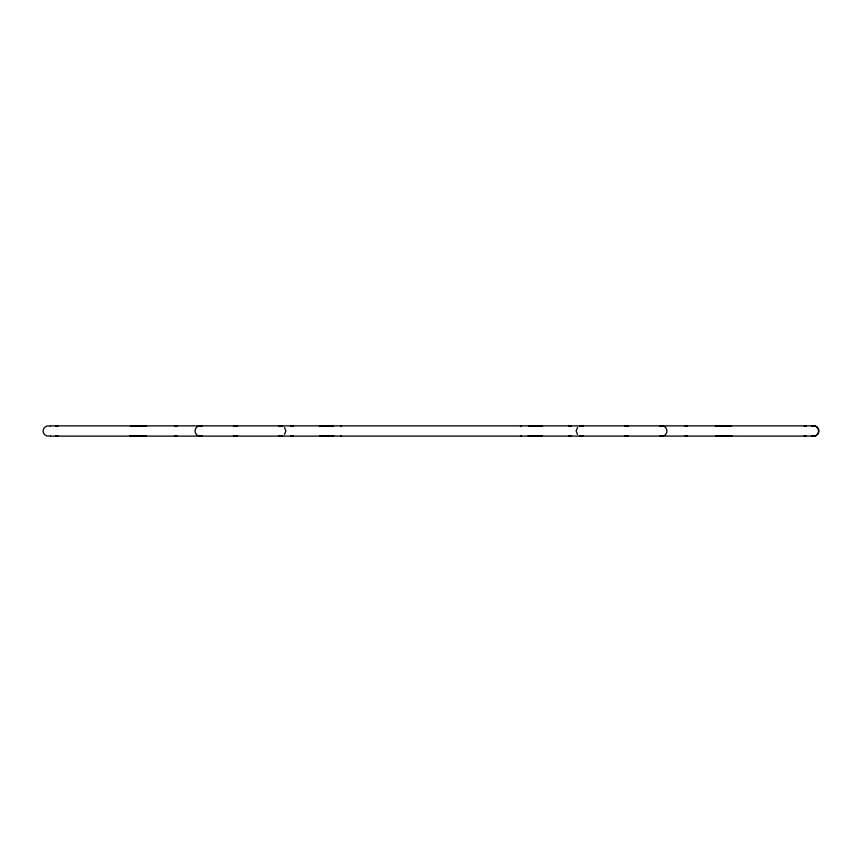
<?xml version="1.0" encoding="UTF-8"?>
<svg xmlns="http://www.w3.org/2000/svg" width="862" height="862" viewBox="0 0 862 862"><rect width="100%" height="100%" fill="white"/><g stroke="black" fill="none" stroke-linecap="round" stroke-linejoin="round"><path stroke-width="1.29" d="M284.438 434.545L285.861 431.054L284.514 427.53M577.562 427.455L576.139 430.946L577.486 434.47M197.118 426.884C194.349 428.78 194.403 433.338 197.204 435.181M664.882 435.116C667.651 433.22 667.597 428.662 664.796 426.819M816.185 435.353C818.986 433.748 819.439 429.448 817.036 427.304M815.905 435.515C819.654 434.34 819.934 428.188 816.271 426.701M815.614 435.655L816.195 435.515M814.396 436.043L815.905 435.655M811.648 426.216L812.866 425.957M815.021 435.892L815.614 435.784M815.312 435.892L812.791 436.075M319.5 426.259L321.763 426.054A73.776 71.234 90 0 1 331.213 426.022L333.486 426.216M333.853 435.741L331.601 435.946A73.776 71.234 -90 0 1 322.151 435.978L319.877 435.784M528.514 426.216L530.787 426.022A73.776 71.234 -90 0 1 540.237 426.054L542.5 426.259M542.123 435.784L539.849 435.978A73.776 71.234 -90 0 1 530.399 435.946L528.147 435.741M715.406 426.259L718.014 426.054A96.813 94.281 90 0 1 728.929 426.022L731.558 426.216M731.989 435.741L729.371 435.946A96.813 94.281 -90 0 1 718.455 435.978L715.826 435.784M812.898 425.914L814.784 425.979M50.524 436.129L814.364 436.086M130.442 426.216L133.071 426.022A96.813 94.281 -90 0 1 143.986 426.054L146.594 426.259M146.174 435.784L143.545 435.978A96.813 94.281 90 0 1 132.629 435.946L130.011 435.741M50.427 425.871L813.825 425.871L812.241 426.108M813.717 436.129L811.551 435.741M813.857 425.893L814.471 425.925M814.493 425.979L815.096 426.054M812.155 435.946L812.758 436.021M814.805 426.054L815.711 426.259M815.42 426.259L816.292 426.539M815.711 426.388L817.079 427.089M202.107 435.741A5.129 5.129 0 0 1 198.335 435.784M198.238 426.259A5.129 5.129 0 0 1 202.01 426.216M282.574 435.784A5.129 5.129 0 0 1 278.803 435.741M278.9 426.216A5.129 5.129 0 0 1 282.671 426.259M663.762 435.741A5.129 5.129 0 0 1 659.99 435.784M659.893 426.259A5.129 5.129 0 0 1 663.665 426.216M583.1 435.784A5.129 5.129 0 0 1 579.329 435.741M579.426 426.216A5.129 5.129 0 0 1 583.197 426.259M628.279 435.784A5.129 5.129 0 0 1 624.508 435.741M624.605 426.216A5.129 5.129 0 0 1 628.376 426.259M237.287 435.784A5.129 5.129 0 0 1 233.516 435.741M233.613 426.216A5.129 5.129 0 0 1 237.384 426.259M50.168 435.752A5.129 5.118 -90 0 1 43.111 431.054A5.129 5.118 -90 0 1 50.061 426.216M328.584 435.795A5.15 3.157 90 0 1 326.245 435.763M326.299 426.205A5.15 3.157 90 0 1 328.637 426.237M340.512 426.151A5.215 1.379 -90 0 1 341.557 426.194M341.524 435.849A5.215 1.379 -90 0 1 340.479 435.806M520.443 426.194A5.215 1.379 -90 0 1 521.488 426.151M521.521 435.806A5.215 1.379 -90 0 1 520.476 435.849M143.383 435.763A5.161 2.995 90 0 1 141.152 435.806M141.099 426.237A5.161 2.995 90 0 1 143.329 426.194M535.755 435.763A5.15 3.157 90 0 1 533.416 435.795M533.362 426.237A5.15 3.157 90 0 1 535.701 426.205M718.671 426.194A5.161 2.995 -90 0 1 720.901 426.237M720.847 435.806A5.161 2.995 -90 0 1 718.617 435.763M55.847 426.237A5.14 2.715 -90 0 1 57.851 426.205M57.905 435.752A5.14 2.715 -90 0 1 55.901 435.806M804.149 426.205A5.14 2.715 -90 0 1 806.153 426.237M806.099 435.806A5.14 2.715 -90 0 1 804.095 435.752M571.032 435.795A5.15 3.157 90 0 1 568.694 435.763M568.748 426.205A5.15 3.157 90 0 1 571.097 426.237M685.021 426.237A5.161 2.995 -90 0 1 687.251 426.194M687.316 435.763A5.161 2.995 -90 0 1 685.085 435.806M290.903 426.237A5.15 3.157 -90 0 1 293.252 426.205M293.306 435.763A5.15 3.157 -90 0 1 290.968 435.795M174.749 426.194A5.161 2.995 -90 0 1 176.979 426.237M176.915 435.806A5.161 2.995 -90 0 1 174.684 435.763"/></g></svg>
